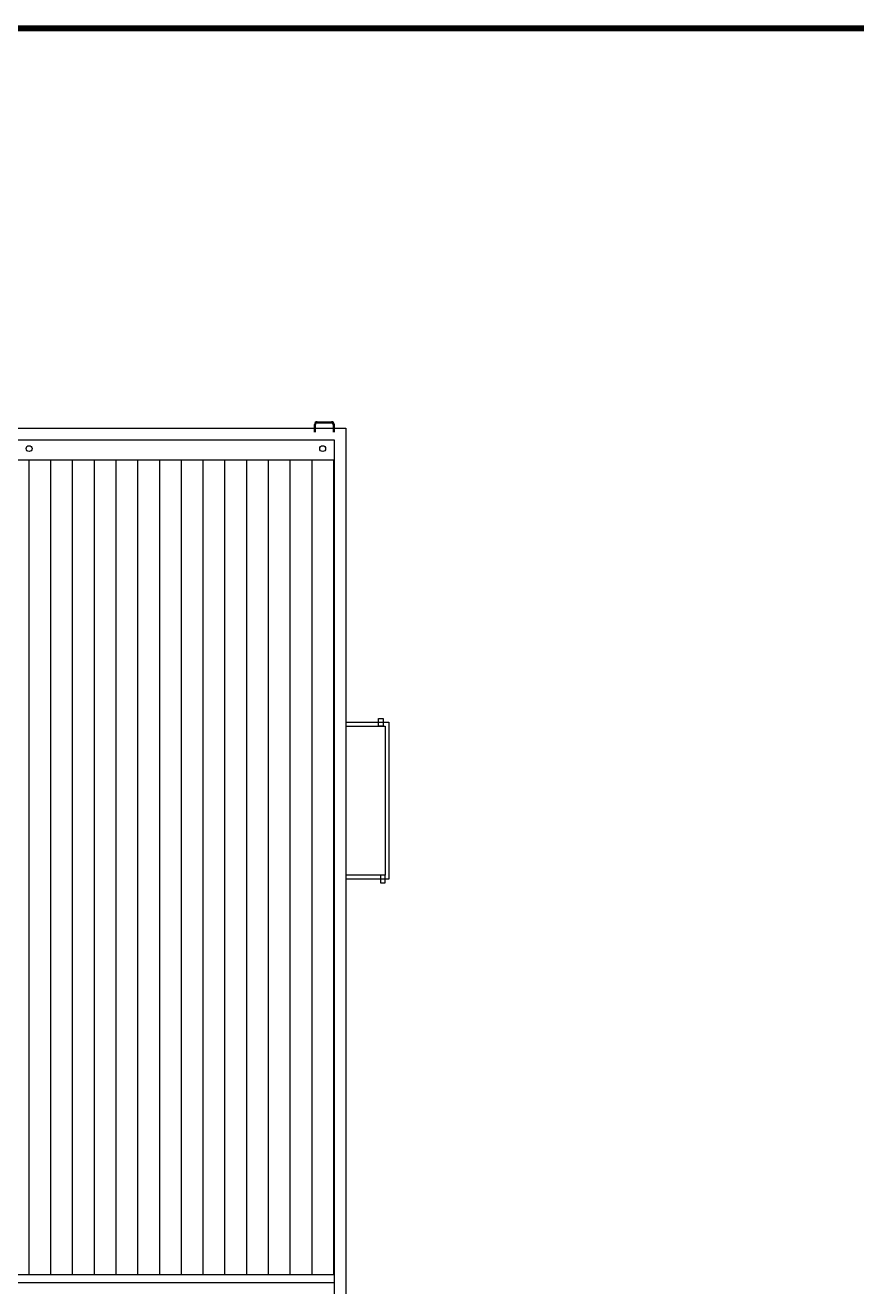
# Model space of a CAD drawing. Extents: x 1036631 to 1215829, y 649019 to 896649.
# Drawn here: x 1173383 to 1194606, y 682519 to 714699 of the extents above; entities that cross this region are included whole.
import ezdxf

# ---------------------------------------------------------------- set-up
doc = ezdxf.new("R2010")
doc.units = 0
doc.header["$LTSCALE"] = 1000
doc.header["$MEASUREMENT"] = 0
for name, color, linetype in [('AXIS', 3, 'Continuous'), ('BEAM', 7, 'Continuous'), ('DIM_IDEN', 3, 'Continuous'), ('PUB_TITLE', 4, 'Continuous'), ('卫浴', 7, 'Continuous'), ('粉刷', 8, 'Continuous'), ('落水管', 6, 'Continuous')]:
    doc.layers.add(name, color=color, linetype=linetype)

# ---------------------------------------------------------------- blocks, each defined once
blk = doc.blocks.new('A$C35DB12B6')
at = {"layer": 'BEAM', "linetype": 'ByBlock'}
for p, q in [((39, 500), (239, 500)), ((39, 473), (239, 473)), ((279, 433), (280, 67)), ((306, 433), (307, 67)), ((240, 27), (40, 27)), ((240, 0), (40, 0))]:
    blk.add_line(p, q, dxfattribs=at)
for centre, radius, start, end in [((239, 433), 66.7, 0, 90), ((239, 433), 40, 0, 90), ((240, 67), 40, 270, 0), ((240, 67), 66.7, 270, 0)]:
    blk.add_arc(centre, radius, start, end, dxfattribs=at)
at = {"layer": 'DIM_IDEN'}
blk.add_circle((0, 0), 0, dxfattribs=at)

msp = doc.modelspace()

# ---------------------------------------------------------------- hatches: boundary and pattern name
at = {"layer": '粉刷'}
h = msp.add_hatch(dxfattribs=at)
h.set_pattern_fill('ANSI31', color=253, scale=350, angle=45, style=0)
h.set_pattern_definition([(90, (0, 19974.9), (-555.625, 6e-14), [])])
h.paths.add_polyline_path([(1133267, 685019), (1133267, 682819), (1117267, 682819), (1117267, 703600), (1181267, 703600), (1181267, 682819), (1165267, 682819), (1165267, 685019)])
edge = h.paths.add_edge_path(flags=16)
edge.add_line((1121547, 691526), (1122340, 691526))
edge.add_line((1122340, 691526), (1122340, 690856))
edge.add_line((1122340, 690856), (1121547, 690856))
edge.add_line((1121547, 690856), (1121547, 691526))
edge.add_line((1121944, 691540), (1121944, 694119))
edge.add_line((1121944, 694119), (1121944, 694569))
edge = h.paths.add_edge_path(flags=16)
edge.add_line((1136773, 691526), (1137566, 691526))
edge.add_line((1137566, 691526), (1137566, 690856))
edge.add_line((1137566, 690856), (1136773, 690856))
edge.add_line((1136773, 690856), (1136773, 691526))
edge.add_line((1137170, 691540), (1137170, 694119))
edge.add_line((1137170, 694119), (1137170, 694569))
edge = h.paths.add_edge_path(flags=16)
edge.add_line((1152566, 691526), (1153359, 691526))
edge.add_line((1153359, 691526), (1153359, 690856))
edge.add_line((1153359, 690856), (1152566, 690856))
edge.add_line((1152566, 690856), (1152566, 691526))
edge.add_line((1152962, 691540), (1152962, 694119))
edge.add_line((1152962, 694119), (1152962, 694569))
edge = h.paths.add_edge_path(flags=16)
edge.add_line((1168835, 691526), (1169628, 691526))
edge.add_line((1169628, 691526), (1169628, 690856))
edge.add_line((1169628, 690856), (1168835, 690856))
edge.add_line((1168835, 690856), (1168835, 691526))
edge.add_line((1169231, 691540), (1169231, 694119))
edge.add_line((1169231, 694119), (1169231, 694569))

# ---------------------------------------------------------------- linework, layer by layer
at = {"color": 253}
for p, q in [((1181267, 703600), (1117267, 703600)), ((1181267, 682819), (1117267, 682819)), ((1181267, 682619), (1117267, 682619))]:
    msp.add_line(p, q, dxfattribs=at)
for points in [[(1116967, 704419), (1181567, 704419), (1181567, 660819), (1116967, 660819)], [(1117267, 704119), (1181267, 704119), (1181267, 661119), (1117267, 661119)]]:
    msp.add_lwpolyline(points, close=True, dxfattribs=at)
for points in [[(1181567, 696919), (1182667, 696919), (1182667, 692919), (1181567, 692919)], [(1181567, 696819), (1182567, 696819), (1182567, 693019), (1181567, 693019)]]:
    msp.add_lwpolyline(points, dxfattribs=at)
at = {"layer": 'PUB_TITLE', "const_width": 160}
msp.add_lwpolyline([(1100949, 650619), (1214229, 650619), (1214229, 714619), (1100949, 714619)], close=True, dxfattribs=at)
at = {"layer": '卫浴', "color": 253}
for centre in [(1173481, 703899), (1180975, 703899)]:
    msp.add_circle(centre, 75, dxfattribs=at)
at = {"layer": '落水管', "color": 253}
for points in [[(1182516, 697012), (1182516, 696819), (1182400, 696819), (1182400, 697012)], [(1182567, 692826), (1182567, 693019), (1182450, 693019), (1182450, 692826)]]:
    msp.add_lwpolyline(points, close=True, dxfattribs=at)

# ---------------------------------------------------------------- block references
at = {"layer": 'AXIS', "color": 253, "rotation": 90}
msp.add_blockref('A$C35DB12B6', (1181267, 704279), dxfattribs=at)

doc.saveas('drawing.dxf')
